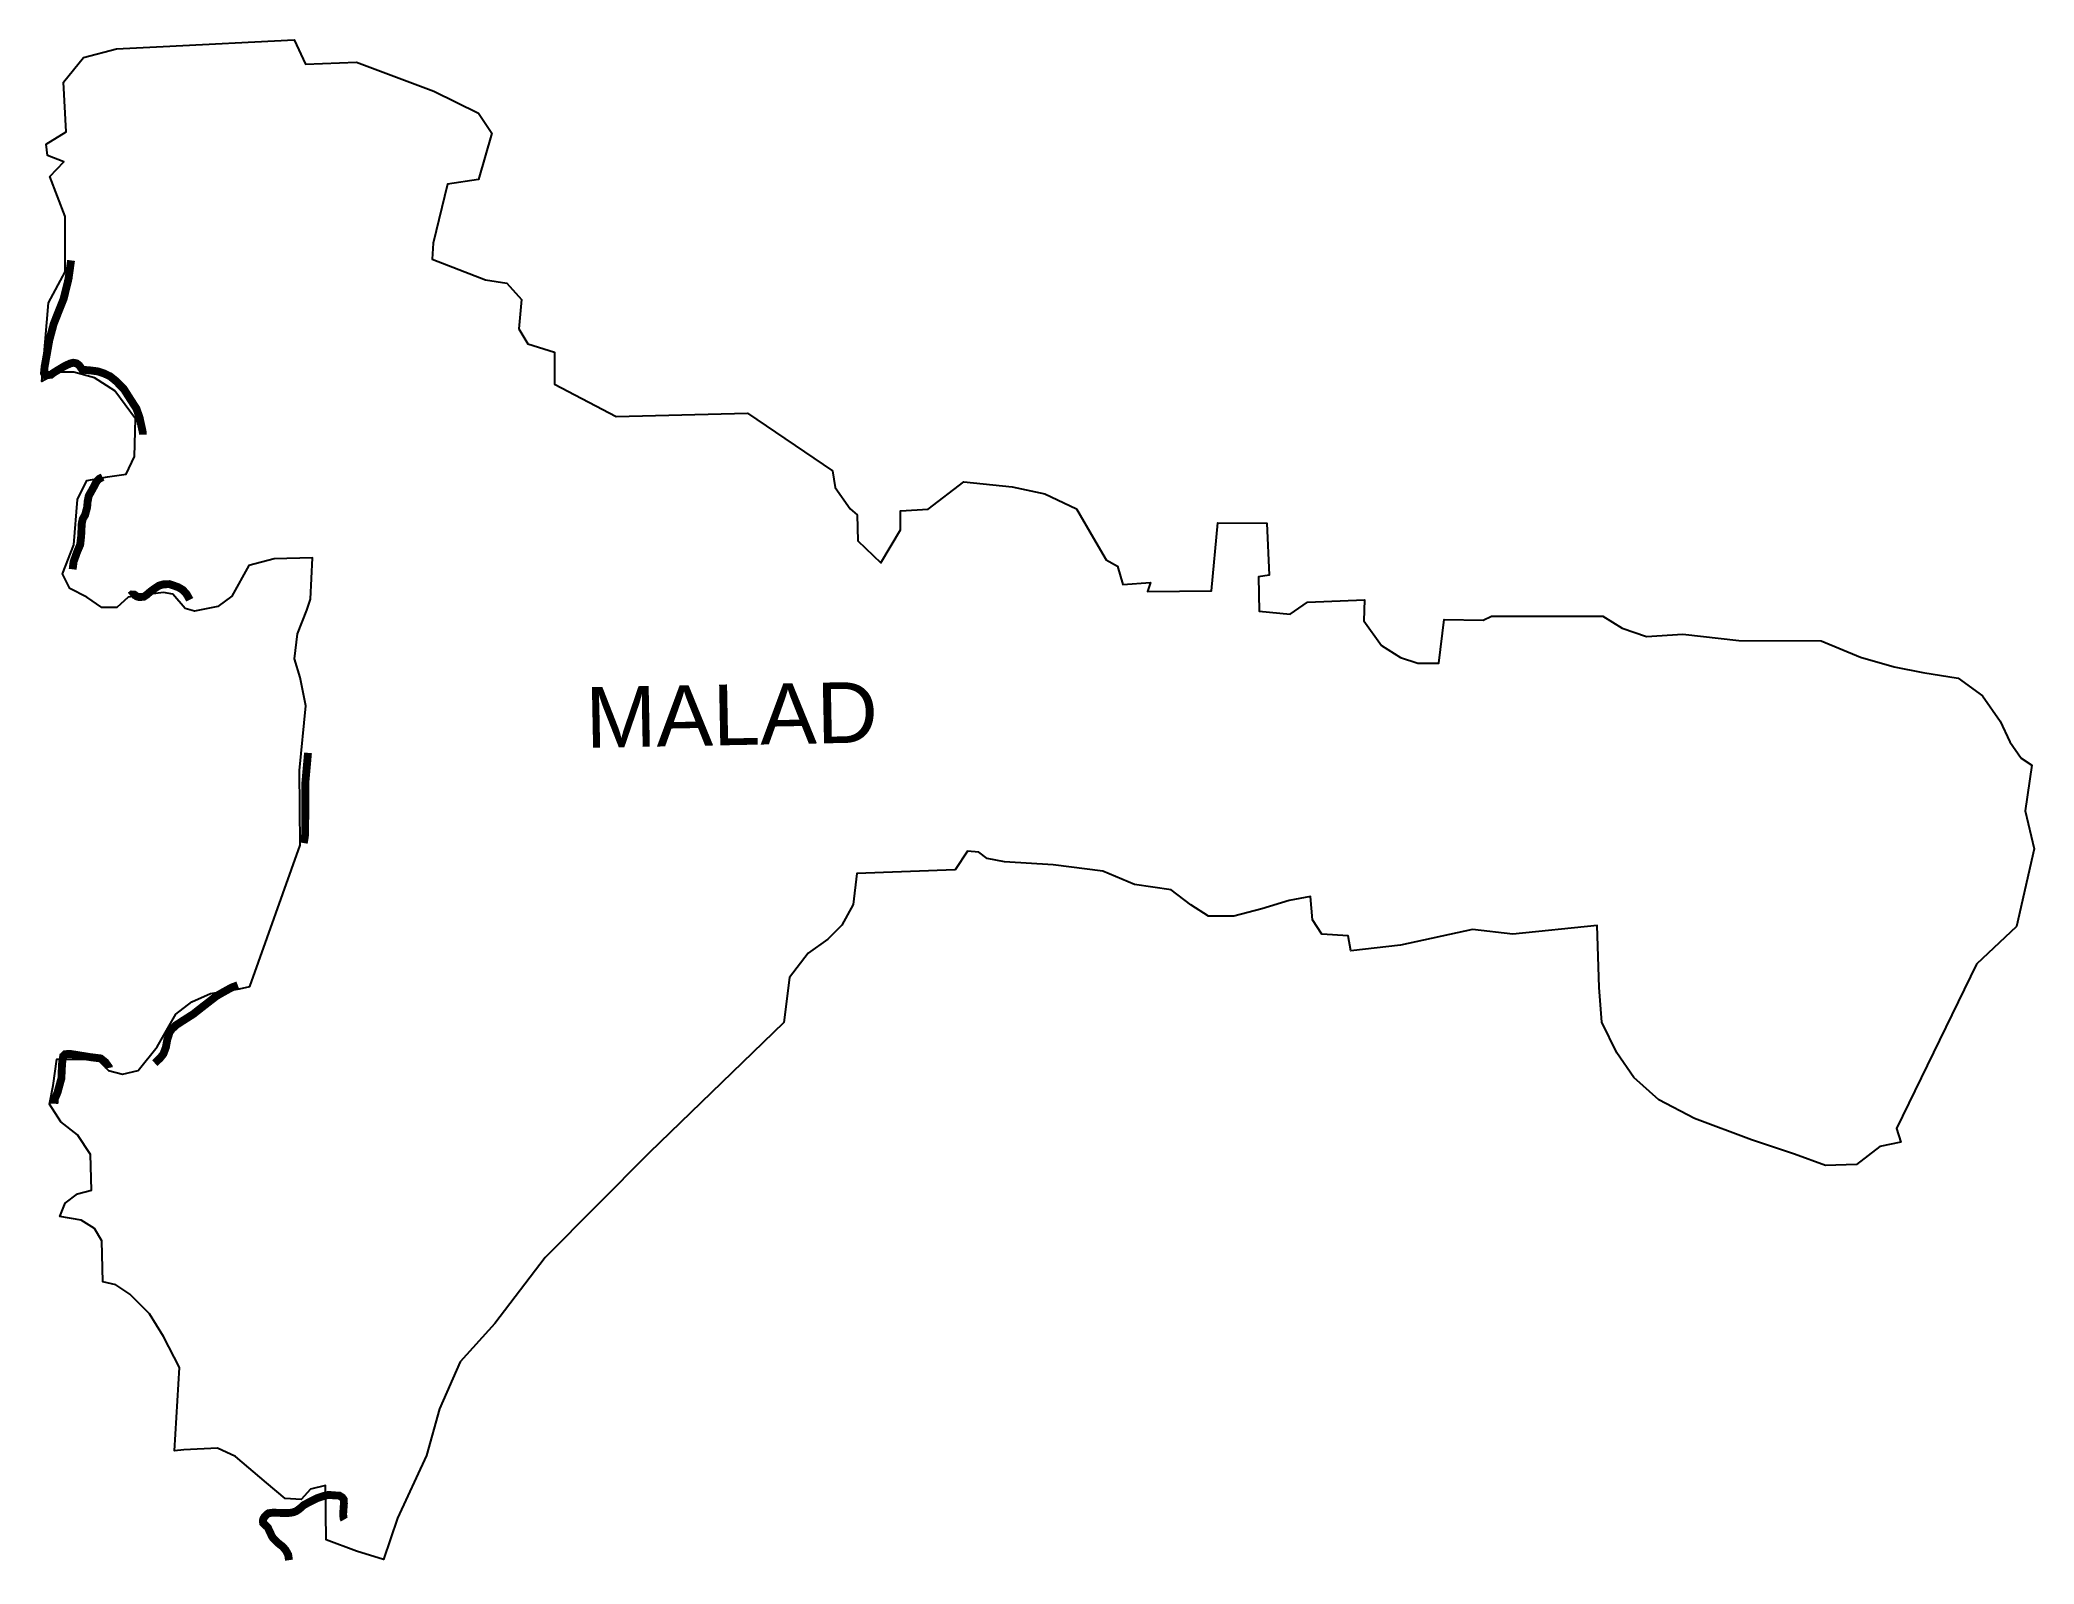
# Model space of a CAD drawing. Header units: metres. Extents: x 266572 to 279238, y 2117586 to 2127268.
import ezdxf

# ---------------------------------------------------------------- set-up
doc = ezdxf.new("R2010")
doc.units = ezdxf.units.M
for name, color, linetype in [('NATURALLY PROTECTED', 3, 'Continuous'), ('VILLAGE BOUNDRY', 4, 'Continuous'), ('VILLAGE NAME', 250, 'Continuous')]:
    doc.layers.add(name, color=color, linetype=linetype)
doc.styles.get("Standard").update_dxf_attribs({"font": 'simplex.shx'})

msp = doc.modelspace()

# ---------------------------------------------------------------- linework, layer by layer
at = {"layer": 'NATURALLY PROTECTED', "flags": 128}
for points in [[(266770, 2125867, 50, 50, 0), (266754, 2125751, 50, 50, 0), (266745, 2125713, 50, 50, 0), (266723, 2125624, 50, 50, 0), (266660, 2125465, 50, 50, 0), (266632, 2125361, 50, 50, 0), (266602, 2125192, 50, 50, 0), (266598, 2125151, 50, 50, 0), (266604, 2125139, 50, 50, 0), (266617, 2125138, 50, 50, 0), (266643, 2125141, 50, 50, 0), (266658, 2125153, 50, 50, 0), (266691, 2125173, 50, 50, 0), (266727, 2125195, 50, 50, 0), (266764, 2125212, 50, 50, 0), (266784, 2125217, 50, 50, 0), (266805, 2125213, 50, 50, 0), (266822, 2125200, 50, 50, 0), (266839, 2125176, 50, 50, 0), (266852, 2125172, 50, 50, 0), (266860, 2125171, 50, 50, 0), (266894, 2125168, 50, 50, 0), (266940, 2125162, 50, 50, 0), (266980, 2125149, 50, 50, 0), (267019, 2125130, 50, 50, 0), (267056, 2125100, 50, 50, 0), (267106, 2125049, 50, 50, 0), (267151, 2124978, 50, 50, 0), (267185, 2124926, 50, 50, 0), (267205, 2124869, 50, 50, 0), (267226, 2124773, 50, 50, 0), (267226, 2124761, 0, 0, 0)], [(267011, 2120738, 50, 50, 0), (267010, 2120743, 50, 50, 0), (266988, 2120774, 50, 50, 0), (266958, 2120798, 50, 50, 0), (266894, 2120806, 50, 50, 0), (266763, 2120827, 50, 50, 0), (266733, 2120825, 50, 50, 0), (266720, 2120813, 50, 50, 0), (266713, 2120768, 50, 50, 0), (266709, 2120685, 50, 50, 0), (266709, 2120673, 50, 50, 0), (266684, 2120582, 50, 50, 0), (266666, 2120540, 50, 50, 0), (266665, 2120510, 0, 0, 0)]]:
    msp.add_lwpolyline(points, format="xyseb", dxfattribs=at)
at = {"layer": 'NATURALLY PROTECTED', "const_width": 50, "flags": 128}
for points in [[(266970, 2124491), (266948, 2124479), (266933, 2124464), (266909, 2124419), (266882, 2124371), (266875, 2124334), (266872, 2124298), (266859, 2124250), (266844, 2124224), (266838, 2124197), (266834, 2124114), (266828, 2124061), (266809, 2124017), (266786, 2123953), (266780, 2123905)], [(267146, 2123737), (267156, 2123745), (267172, 2123744), (267187, 2123733), (267200, 2123729), (267231, 2123730), (267248, 2123741), (267270, 2123760), (267292, 2123777), (267328, 2123801), (267355, 2123809), (267393, 2123811), (267418, 2123803), (267451, 2123791), (267480, 2123774), (267504, 2123747), (267523, 2123713), (267524, 2123711)], [(268275, 2122739), (268258, 2122549), (268257, 2122221), (268248, 2122166)], [(267829, 2121263), (267791, 2121249), (267738, 2121220), (267693, 2121194), (267600, 2121122), (267547, 2121080), (267481, 2121038), (267436, 2121009), (267423, 2120996), (267411, 2120985), (267396, 2120965), (267384, 2120926), (267382, 2120922), (267372, 2120868), (267358, 2120831), (267356, 2120826), (267336, 2120801), (267302, 2120768)], [(268154, 2117611), (268149, 2117646), (268133, 2117675), (268114, 2117697), (268086, 2117719), (268054, 2117750), (268046, 2117762), (268020, 2117818), (267990, 2117847), (267988, 2117862), (267992, 2117875), (267999, 2117887), (268016, 2117904), (268024, 2117909), (268024, 2117909), (268024, 2117909), (268053, 2117913), (268078, 2117912), (268138, 2117910), (268164, 2117912), (268183, 2117916), (268199, 2117922), (268221, 2117937), (268248, 2117961), (268283, 2117980), (268333, 2118005), (268378, 2118020), (268405, 2118026), (268436, 2118023), (268474, 2118021), (268493, 2118009), (268502, 2117996), (268503, 2117971), (268498, 2117903), (268501, 2117876), (268505, 2117869)]]:
    msp.add_lwpolyline(points, dxfattribs=at)
at = {"layer": 'VILLAGE BOUNDRY'}
msp.add_polyline3d([(269069, 2125976, 0), (269064, 2125874, 0), (269403, 2125744, 0), (269537, 2125722, 0), (269631, 2125619, 0), (269613, 2125432, 0), (269671, 2125338, 0), (269840, 2125285, 0), (269840, 2125080, 0), (270233, 2124875, 0), (271067, 2124897, 0), (271607, 2124531, 0), (271624, 2124424, 0), (271718, 2124290, 0), (271763, 2124250, 0), (271767, 2124085, 0), (271914, 2123947, 0), (272039, 2124156, 0), (272039, 2124277, 0), (272213, 2124286, 0), (272441, 2124460, 0), (272748, 2124429, 0), (272954, 2124384, 0), (273157, 2124290, 0), (273264, 2124103, 0), (273344, 2123965, 0), (273416, 2123925, 0), (273451, 2123809, 0), (273625, 2123822, 0), (273607, 2123764, 0), (274013, 2123768, 0), (274053, 2124201, 0), (274366, 2124197, 0), (274379, 2123867, 0), (274312, 2123858, 0), (274317, 2123639, 0), (274513, 2123621, 0), (274624, 2123697, 0), (274986, 2123710, 0), (274981, 2123577, 0), (275093, 2123421, 0), (275213, 2123345, 0), (275325, 2123309, 0), (275457, 2123309, 0), (275492, 2123586, 0), (275738, 2123581, 0), (275791, 2123608, 0), (276500, 2123608, 0), (276621, 2123532, 0), (276777, 2123479, 0), (277007, 2123492, 0), (277363, 2123452, 0), (277885, 2123450, 0), (278135, 2123347, 0), (278349, 2123285, 0), (278532, 2123249, 0), (278755, 2123214, 0), (278911, 2123102, 0), (279023, 2122941, 0), (279085, 2122808, 0), (279156, 2122705, 0), (279223, 2122660, 0), (279182, 2122370, 0), (279238, 2122130, 0), (279126, 2121637, 0), (278872, 2121397, 0), (278364, 2120354, 0), (278391, 2120267, 0), (278259, 2120238, 0), (278110, 2120125, 0), (277914, 2120119, 0), (277717, 2120191, 0), (277444, 2120280, 0), (277081, 2120417, 0), (276855, 2120536, 0), (276695, 2120678, 0), (276588, 2120833, 0), (276492, 2121029, 0), (276475, 2121249, 0), (276463, 2121642, 0), (275927, 2121588, 0), (275672, 2121618, 0), (275214, 2121517, 0), (274899, 2121481, 0), (274881, 2121576, 0), (274714, 2121588, 0), (274655, 2121678, 0), (274643, 2121826, 0), (274506, 2121802, 0), (274334, 2121749, 0), (274155, 2121701, 0), (273995, 2121701, 0), (273882, 2121773, 0), (273757, 2121868, 0), (273525, 2121903, 0), (273323, 2121987, 0), (273007, 2122028, 0), (272698, 2122046, 0), (272588, 2122068, 0), (272535, 2122109, 0), (272463, 2122115, 0), (272386, 2121996, 0), (271761, 2121972, 0), (271738, 2121776, 0), (271666, 2121645, 0), (271577, 2121556, 0), (271452, 2121467, 0), (271333, 2121312, 0), (271298, 2121027, 0), (270441, 2120199, 0), (269781, 2119533, 0), (269462, 2119114, 0), (269242, 2118871, 0), (269111, 2118573, 0), (269028, 2118276, 0), (268843, 2117877, 0), (268754, 2117616, 0), (268582, 2117669, 0), (268391, 2117741, 0), (268385, 2118085, 0), (268290, 2118062, 0), (268231, 2117996, 0), (268130, 2118002, 0), (268011, 2118103, 0), (267814, 2118270, 0), (267701, 2118323, 0), (267487, 2118311, 0), (267428, 2118306, 0), (267458, 2118835, 0), (267357, 2119031, 0), (267268, 2119176, 0), (267144, 2119301, 0), (267054, 2119361, 0), (266971, 2119378, 0), (266965, 2119640, 0), (266918, 2119717, 0), (266834, 2119771, 0), (266698, 2119795, 0), (266733, 2119878, 0), (266811, 2119937, 0), (266900, 2119961, 0), (266894, 2120187, 0), (266811, 2120312, 0), (266704, 2120395, 0), (266632, 2120508, 0), (266656, 2120627, 0), (266680, 2120794, 0), (266935, 2120794, 0), (267007, 2120722, 0), (267096, 2120699, 0), (267197, 2120722, 0), (267316, 2120871, 0), (267435, 2121079, 0), (267536, 2121157, 0), (267655, 2121210, 0), (267839, 2121240, 0), (267905, 2121254, 0), (268226, 2122152, 0), (268220, 2122628, 0), (268262, 2123038, 0), (268226, 2123217, 0), (268190, 2123336, 0), (268208, 2123496, 0), (268268, 2123645, 0), (268291, 2123716, 0), (268303, 2123978, 0), (268059, 2123972, 0), (267899, 2123930, 0), (267792, 2123734, 0), (267703, 2123669, 0), (267554, 2123639, 0), (267494, 2123657, 0), (267417, 2123746, 0), (267358, 2123758, 0), (267274, 2123746, 0), (267132, 2123728, 0), (267060, 2123663, 0), (266965, 2123663, 0), (266870, 2123728, 0), (266763, 2123782, 0), (266715, 2123877, 0), (266787, 2124061, 0), (266811, 2124349, 0), (266870, 2124468, 0), (267001, 2124492, 0), (267120, 2124509, 0), (267173, 2124622, 0), (267179, 2124860, 0), (267048, 2125039, 0), (266918, 2125122, 0), (266787, 2125158, 0), (266692, 2125158, 0), (266585, 2125098, 0), (266626, 2125598, 0), (266733, 2125794, 0), (266733, 2126145, 0), (266636, 2126399, 0), (266723, 2126494, 0), (266620, 2126534, 0), (266612, 2126605, 0), (266739, 2126684, 0), (266721, 2127000, 0), (266848, 2127155, 0), (267059, 2127211, 0), (267356, 2127225, 0), (268187, 2127268, 0), (268258, 2127113, 0), (268582, 2127127, 0), (269075, 2126943, 0), (269357, 2126803, 0), (269442, 2126676, 0), (269357, 2126380, 0), (269160, 2126351, 0)], close=True, dxfattribs=at)

# ---------------------------------------------------------------- texts
at = {"layer": 'VILLAGE NAME', "insert": (270034, 2123156), "char_height": 385.73, "attachment_point": 1, "rotation": 1.1028}
msp.add_mtext_dynamic_manual_height_columns('{\\fArial|b0|i0|c0|p34;MALAD}', width=2578.43, gutter_width=1929, heights=[0], dxfattribs=at)

doc.saveas('drawing.dxf')
